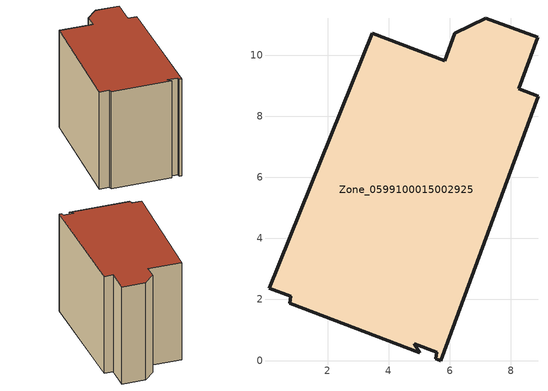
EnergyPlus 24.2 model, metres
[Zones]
Zone_0599100015002925
 floor ground (C_G): 0.79,2.1 0.08,2.37 3.46,10.71 5.83,9.81 6.16,10.72 7.18,11.2 8.88,10.58 8.26,8.89 8.89,8.65 5.7,0 5.54,0.06 5.58,0.27 4.84,0.55 5.01,0.26 0.76,1.88 z0.84
 wall outside (C_F): 8.26,8.89 8.88,10.58 7.18,11.2 6.16,10.72 5.83,9.81 3.46,10.71 0.08,2.37 0.79,2.1 0.76,1.88 5.01,0.26 4.84,0.55 5.58,0.27 5.54,0.06 5.7,0 8.89,8.65 8.26,8.89 z0.84:8.77
 roof outside (C_R): 5.54,0.06 5.7,0 8.89,8.65 8.26,8.89 8.88,10.58 7.18,11.2 6.16,10.72 5.83,9.81 3.46,10.71 0.08,2.37 0.79,2.1 0.76,1.88 5.01,0.26 4.84,0.55 5.58,0.27 z8.77
[BUILDING]
Pand.0599100015002925: North Axis=0; Terrain=City; Loads Convergence Tolerance Value=0.04; Temperature Convergence Tolerance Value=0.4; Solar Distribution=FullExterior; Maximum Number of Warmup Days=25; Minimum Number of Warmup Days=1
[Site:Location]
Rotterdam.The.Hague.AP_ZH_NLD Design_Conditions: Latitude=51.96; Longitude=4.45; Time Zone=1; Elevation=-4.5
[SITE:GROUNDTEMPERATURE:BUILDINGSURFACE]
18, 18, 18, 18, 18, 18, 18, 18, 18, 18, 18, 18
[MATERIAL] Thermal Absorptance=0.9; Solar Absorptance=0.7; Visible Absorptance=0.7
Name | Roughness | Thickness | Conductivity | Density | Specific Heat
G.TI.1965-1974 | MediumSmooth | 0.15 | 0.882353 | 540 | 1210
F.TI.1965-1974 | Rough | 0.3 | 0.697674 | 1920 | 840
R.TI.1965-1974 | MediumRough | 0.2 | 0.232558 | 1500 | 1000
[CONSTRUCTION]
C_G: G.TI.1965-1974
C_F: F.TI.1965-1974
C_R: R.TI.1965-1974
[ZONE]
Zone_0599100015002925: Type=1; Multiplier=1; Ceiling Height=Autocalculate; Volume=Autocalculate; Floor Area=autocalculate; Part of Total Floor Area=Yes
[ZONEINFILTRATION:DESIGNFLOWRATE]
Infil_Zone_0599100015002925: Zone or ZoneList or Space or SpaceList=Zone_0599100015002925; Schedule=AlwaysOn; Design Flow Rate Calculation Method=Flow/Area; Flow Rate per Floor Area=0.003; Constant Term Coefficient=1; Temperature Term Coefficient=0; Velocity Term Coefficient=0; Velocity Squared Term Coefficient=0
[HVACTEMPLATE:ZONE:IDEALLOADSAIRSYSTEM]
Zone_0599100015002925: Maximum Heating Supply Air Temperature=50; Minimum Cooling Supply Air Temperature=13; Maximum Heating Supply Air Humidity Ratio=0.0156; Minimum Cooling Supply Air Humidity Ratio=0.0077; Heating Limit=NoLimit; Cooling Limit=NoLimit; Dehumidification Control Type=ConstantSensibleHeatRatio; Cooling Sensible Heat Ratio=0.7; Dehumidification Setpoint=60; Humidification Control Type=None; Humidification Setpoint=30; Outdoor Air Method=None; Outdoor Air Flow Rate per Person=0.00944; Outdoor Air Flow Rate per Zone Floor Area=0; Outdoor Air Flow Rate per Zone=0; Demand Controlled Ventilation Type=None; Outdoor Air Economizer Type=NoEconomizer; Heat Recovery Type=None; Sensible Heat Recovery Effectiveness=0.7; Latent Heat Recovery Effectiveness=0.65
[ZONECONTROL:THERMOSTAT]
ThermostatControl_Zone_0599100015002925: Zone or ZoneList=Zone_0599100015002925; Control Type Schedule=DualSetpointControlType; Control 1=Thermostat_Zone_0599100015002925; Temperature Difference Between Cutout And Setpoint=0
[THERMOSTATSETPOINT:DUALSETPOINT]
Thermostat_Zone_0599100015002925: Heating Setpoint Temperature Schedule=HeatingSetpoint_Zone_0599100015002925; Cooling Setpoint Temperature Schedule=CoolingSetpoint_Zone_0599100015002925
[SCHEDULE:COMPACT]
HeatingSetpoint_Zone_0599100015002925: Through: 12/31, For: AllDays, Until: 24:00, 21
CoolingSetpoint_Zone_0599100015002925: Through: 12/31, For: AllDays, Until: 24:00, 24
DualSetpointControlType: Through: 12/31, For: AllDays, Until: 24:00, 4
AlwaysOn: Through: 12/31, For: AllDays, Until: 24:00, 1
